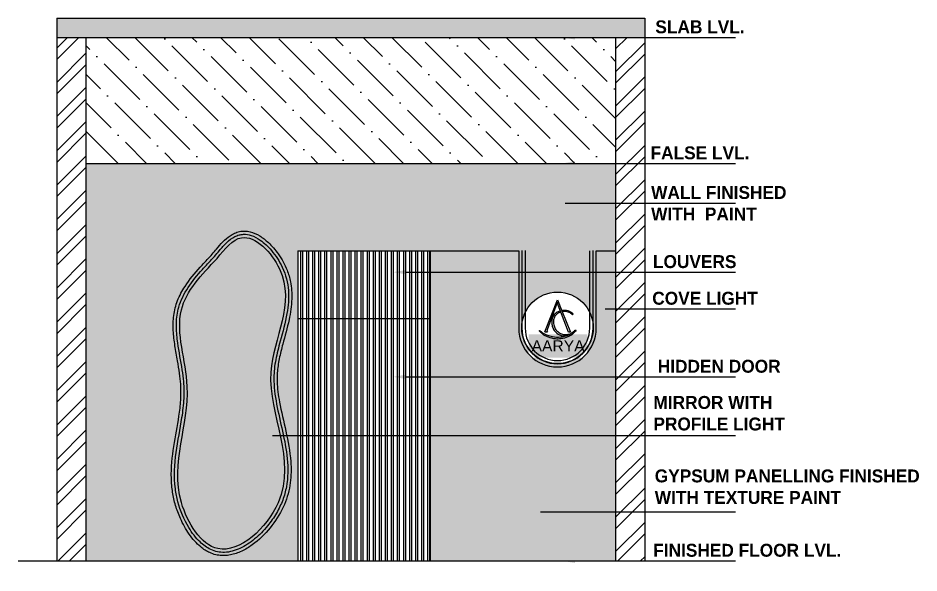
# Model space of a CAD drawing. Header units: inches. Extents: x 9636 to 21597, y -10243 to 557.
# Drawn here: x 18438.1 to 18717, y -3360.8 to -3189 of the extents above; entities that cross this region are included whole.
import ezdxf
from ezdxf import colors
from ezdxf.entities.mleader import LeaderData, LeaderLine
from ezdxf.math import Vec2, Vec3

# ---------------------------------------------------------------- set-up
doc = ezdxf.new("R2010")
doc.units = ezdxf.units.IN
doc.header["$MEASUREMENT"] = 0
doc.layers.add('IEL-HATCH-002', color=7, linetype='Continuous')
doc.styles.add('HEMI', font='stylu.ttf')
doc.styles.get("Standard").update_dxf_attribs({"font": 'arial.ttf'})

msp = doc.modelspace()

# ---------------------------------------------------------------- hatches: boundary and pattern name
at = {"layer": 'IEL-HATCH-002', "true_color": 0x939598, "transparency": 33554687}
h = msp.add_hatch(dxfattribs=at)
h.set_pattern_fill('AR-CONC', color=252)
h.set_pattern_definition([(50, (5771.1094, -12178.261), (7.1726018, -0.6275213), [0.75, -8.25]), (355, (5771.1094, -12178.261), (-1.3875133, 7.5219213), [0.6, -6.6]), (100.451444, (5771.707, -12178.3135), (5.7850885, 6.8944), [0.637402, -7.011421]), (46.1842, (5771.109, -12176.261), (10.6724133, -1.655193), [1.125, -12.375]), (96.635635, (5771.999, -12176.399), (9.3466195, 9.741186), [0.9561034, -10.5171376]), (351.18416, (5771.109, -12176.261), (9.3466195, 9.741186), [0.9, -9.9]), (21, (5772.1094, -12176.761), (5.9690705, -4.026189), [0.75, -8.25]), (326, (5772.1094, -12176.761), (2.4331533, 7.2515005), [0.6, -6.6]), (71.451445, (5772.607, -12177.097), (8.4022238, 3.2253115), [0.637402, -7.011421]), (37.5, (5771.1094, -12178.2612), (0.12159855, 3.32893854), [0, -6.52, 0, -6.7, 0, -6.625]), (7.5, (5771.1094, -12178.261), (2.6306954, 3.9441171), [0, -3.82, 0, -6.37, 0, -2.525]), (327.5, (5768.8794, -12178.2612), (5.33822436, -0.2255487), [0, -2.5, 0, -7.8, 0, -10.35]), (317.5, (5767.8794, -12178.261), (5.8318617, 1.0010498), [0, -3.25, 0, -5.18, 0, -7.35])])
h.paths.add_polyline_path([(18632.09, -3189.03), (18450.09, -3189.03), (18450.09, -3195.03), (18632.09, -3195.03)])
at = {"layer": 'IEL-HATCH-002', "true_color": 0xf27172, "transparency": 33554687}
h = msp.add_hatch(dxfattribs=at)
h.set_pattern_fill('ANSI32', color=11, scale=20)
h.set_pattern_definition([(45, (4.803, 2157.5846), (-5.303301, 5.303301), []), (45, (8.3385, 2157.5846), (-5.303301, 5.303301), [])])
h.paths.add_polyline_path([(18459.09, -3195.03), (18450.09, -3195.03), (18450.09, -3357.03), (18459.09, -3357.03)])
h.paths.add_polyline_path([(18632.09, -3195.03), (18623.09, -3195.03), (18623.09, -3357.03), (18632.09, -3357.03)])
at = {"layer": 'IEL-HATCH-002', "true_color": 0xd7ebd2, "transparency": 33554687}
h = msp.add_hatch(dxfattribs=at)
h.set_pattern_fill('ANSI36', color=254, scale=50, angle=-90)
h.set_pattern_definition([(315, (4.803, 2157.5846), (12.1533978, -3.314563), [15.625, -3.125, 0, -3.125])])
h.paths.add_polyline_path([(18459.09, -3195.03), (18459.09, -3234.03), (18623.09, -3234.03), (18623.09, -3195.03), (18610.49, -3195.03)])
at = {"layer": 'IEL-HATCH-002', "true_color": 0xf6f1ef, "transparency": 33554687}
h = msp.add_hatch(color=7, dxfattribs=at)
h.dxf.hatch_style = 1
edge = h.paths.add_edge_path()
edge.add_line((18524.7, -3261.03), (18593.09, -3261.03))
edge.add_line((18593.09, -3261.03), (18593.09, -3285.03))
edge.add_arc((18605.09, -3285.03), 12, 180, 360)
edge.add_line((18617.09, -3285.03), (18617.09, -3261.03))
edge.add_line((18617.09, -3261.03), (18623.09, -3261.03))
edge.add_line((18623.09, -3261.03), (18623.09, -3234.03))
edge.add_line((18623.09, -3234.03), (18459.09, -3234.03))
edge.add_line((18459.09, -3234.03), (18459.09, -3357.03))
edge.add_line((18459.09, -3357.03), (18524.7, -3357.03))
edge.add_line((18524.7, -3357.03), (18524.7, -3261.03))
edge = h.paths.add_edge_path(flags=16)
edge.add_arc((18605.09, -3284.92), 11.06, 0, 360)
edge = h.paths.add_edge_path(flags=0)
edge.add_spline(control_points=[(18599.53, -3285.81), (18599.52, -3285.83), (18599.48, -3285.89), (18599.75, -3286.2), (18600.16, -3286.59), (18601.06, -3287.31), (18602.49, -3287.97), (18604.29, -3288.41), (18606.35, -3288.38), (18608.07, -3287.88), (18609.65, -3287.05), (18610.38, -3286.25), (18610.86, -3285.82), (18610.87, -3285.67), (18610.71, -3285.63), (18610.55, -3285.57), (18610.33, -3285.81), (18609.56, -3286.57), (18608.05, -3287.38), (18605.81, -3287.83), (18603.82, -3287.74), (18601.9, -3287.17), (18600.56, -3286.51), (18599.87, -3285.99), (18599.6, -3285.76), (18599.56, -3285.79), (18599.53, -3285.81)], knot_values=[0, 0, 0, 0, 0.070838, 0.206106, 1.031698, 1.953647, 3.556254, 5.766163, 7.447713, 9.67065, 11.07513, 12.735752, 12.907781, 12.987469, 13.097875, 13.330998, 13.450643, 14.017694, 16.660924, 18.335682, 20.853722, 22.52709, 24.354481, 25.19913, 25.249666, 25.332311, 25.332311, 25.332311, 25.332311], degree=3, periodic=0)
edge = h.paths.add_edge_path(flags=0)
edge.add_spline(control_points=[(18606.42, -3279.56), (18606.56, -3279.54), (18607.38, -3279.44), (18608.68, -3279.64), (18609.56, -3280.32), (18609.9, -3280.59)], knot_values=[0, 0, 0, 0, 1.813548, 10.541285, 16.157539, 16.157539, 16.157539, 16.157539], degree=3, periodic=0)
edge.add_line((18609.9, -3280.59), (18609.72, -3280.87))
edge.add_spline(control_points=[(18609.72, -3280.87), (18609.57, -3280.73), (18609.09, -3280.3), (18608.04, -3279.85), (18607.09, -3279.83), (18606.61, -3279.91), (18606.57, -3279.92)], knot_values=[0, 0, 0, 0, 2.645543, 8.36272, 14.266271, 14.768914, 14.768914, 14.768914, 14.768914], degree=3, periodic=0)
edge.add_line((18606.57, -3279.92), (18609.15, -3286.22))
edge.add_line((18609.15, -3286.22), (18608.53, -3286.23))
edge.add_line((18608.53, -3286.23), (18606.13, -3280.01))
edge.add_spline(control_points=[(18606.13, -3280.01), (18606.09, -3280.02), (18605.74, -3280.13), (18605.02, -3280.46), (18604.23, -3281.3), (18603.81, -3282.57), (18603.86, -3283.92), (18604.37, -3285.32), (18605.35, -3286.34), (18606.59, -3286.91), (18607.74, -3287.06), (18608.43, -3286.88), (18608.72, -3286.8)], knot_values=[16.690521, 16.690521, 16.690521, 16.690521, 17.241554, 21.545814, 26.718421, 31.770296, 38.530085, 43.97364, 50.865871, 56.199083, 61.564019, 65.443652, 65.443652, 65.443652, 65.443652], degree=3, periodic=0)
edge.add_line((18608.72, -3286.8), (18608.72, -3286.88))
edge.add_spline(control_points=[(18608.72, -3286.88), (18608.47, -3287.02), (18607.71, -3287.43), (18606.09, -3287.38), (18604.58, -3286.47), (18603.69, -3285.13), (18603.28, -3283.79), (18603.28, -3282.4), (18603.8, -3281.02), (18604.84, -3280.1), (18605.66, -3279.76), (18606, -3279.66)], knot_values=[18.028868, 18.028868, 18.028868, 18.028868, 21.746747, 29.210643, 37.675592, 43.774304, 49.70943, 55.653674, 61.54472, 68.370097, 72.960867, 72.960867, 72.960867, 72.960867], degree=3, periodic=0)
edge.add_line((18606, -3279.66), (18605.02, -3277.12))
edge.add_line((18605.02, -3277.12), (18601.86, -3285.55))
edge.add_arc((18602.46, -3285.75), 0.639, 161.6813, 217.7008)
edge.add_line((18601.96, -3286.14), (18601.15, -3286.14))
edge.add_line((18601.15, -3286.14), (18605.07, -3276.21))
edge.add_line((18605.07, -3276.21), (18606.42, -3279.56))
h.paths.add_polyline_path([(18596.21, -3294.11), (18614.35, -3294.11), (18614.35, -3286.97), (18596.21, -3286.97)], flags=16)
at = {"layer": 'IEL-HATCH-002', "true_color": 0x000000, "transparency": 33554687}
h = msp.add_hatch(color=18, dxfattribs=at)
h.dxf.hatch_style = 1
h.set_gradient(color1=(147, 149, 152), name='INVCYLINDER')
edge = h.paths.add_edge_path()
edge.add_spline(control_points=[(18499.71, -3263.47), (18494.91, -3268.48), (18484.22, -3279.65), (18495.03, -3307.84), (18482.11, -3332.01), (18500.17, -3360.78), (18529.79, -3333.33), (18508.24, -3301.29), (18527.41, -3272.53), (18508.19, -3252.9), (18502.12, -3260.47), (18499.71, -3263.47)], knot_values=[0, 0, 0, 0, 19.350675, 43.114386, 79.112356, 97.266244, 120.716546, 161.181947, 193.25878, 208.439194, 218.407051, 218.407051, 218.407051, 218.407051], degree=3, periodic=0)
at = {"layer": 'IEL-HATCH-002', "true_color": 0xafd9aa, "transparency": 33554687}
h = msp.add_hatch(dxfattribs=at)
h.set_pattern_fill('ANSI32', color=9, scale=5, angle=45)
h.set_pattern_definition([(90, (5783.1094, -12178.2612), (-1.875, 0), []), (90, (5783.7344, -12177.6362), (-1.875, 0), [])])
h.paths.add_polyline_path([(18565.7, -3282.03), (18524.7, -3282.03), (18524.7, -3357.03), (18565.7, -3357.03)])
h.paths.add_polyline_path([(18565.7, -3261.03), (18524.7, -3261.03), (18524.7, -3282.03), (18565.7, -3282.03)])
at = {"layer": 'IEL-HATCH-002', "true_color": 0xabd09f, "transparency": 33554687}
h = msp.add_hatch(color=253, dxfattribs=at)
h.dxf.hatch_style = 1
edge = h.paths.add_edge_path()
edge.add_line((18623.09, -3261.03), (18617.09, -3261.03))
edge.add_line((18617.09, -3261.03), (18617.09, -3285.03))
edge.add_arc((18605.09, -3285.03), 12, -180, 0, ccw=False)
edge.add_line((18593.09, -3285.03), (18593.09, -3261.03))
edge.add_line((18593.09, -3261.03), (18565.7, -3261.03))
edge.add_line((18565.7, -3261.03), (18565.7, -3357.03))
edge.add_line((18565.7, -3357.03), (18623.09, -3357.03))
edge.add_line((18623.09, -3357.03), (18623.09, -3261.03))

# ---------------------------------------------------------------- linework, layer by layer
for p, q in [((18450.09, -3189.03), (18450.09, -3357.03)), ((18450.09, -3189.03), (18632.09, -3189.03)), ((18632.09, -3189.03), (18632.09, -3357.03)), ((18450.09, -3195.03), (18632.09, -3195.03)), ((18459.09, -3195.03), (18459.09, -3357.03)), ((18623.09, -3195.03), (18623.09, -3357.03)), ((18459.09, -3234.03), (18623.09, -3234.03)), ((18524.7, -3261.03), (18593.09, -3261.03)), ((18524.7, -3261.03), (18524.7, -3357.03)), ((18565.7, -3261.03), (18565.7, -3357.03)), ((18617.09, -3261.03), (18623.09, -3261.03)), ((18524.7, -3282.03), (18565.7, -3282.03)), ((18438.09, -3357.03), (18644.09, -3357.03))]:
    msp.add_line(p, q)
at = {"color": 18, "true_color": 0x000000}
for p, q in [((18601.15, -3286.14), (18605.07, -3276.21)), ((18605.02, -3277.12), (18601.88, -3285.5)), ((18608.53, -3286.23), (18605.02, -3277.12)), ((18605.07, -3276.21), (18606.44, -3279.61)), ((18606.44, -3279.61), (18609.15, -3286.22)), ((18609.72, -3280.87), (18609.9, -3280.59)), ((18601.15, -3286.14), (18601.96, -3286.14)), ((18609.15, -3286.22), (18608.53, -3286.23)), ((18608.72, -3286.8), (18608.72, -3286.88))]:
    msp.add_line(p, q, dxfattribs=at)
msp.add_lwpolyline([(18593.09, -3261.03), (18593.09, -3285.03, 1), (18617.09, -3285.03), (18617.09, -3261.03)], format="xyb")
at = {"color": 51, "true_color": 0xf7f281}
for points in [[(18594.09, -3261.02), (18594.09, -3285.03, 1), (18616.09, -3285.03), (18616.09, -3261.01)], [(18595.09, -3261.01), (18595.09, -3285.03, 1), (18615.09, -3285.03), (18615.09, -3261.03)]]:
    msp.add_lwpolyline(points, format="xyb", dxfattribs=at)
msp.add_circle((18605.09, -3284.92), 11.06)
at = {"color": 18, "true_color": 0x000000}
msp.add_arc((18602.46, -3285.75), 0.639, 157.2045, 217.7008, dxfattribs=at)
at = {"color": 41, "true_color": 0xf4ee51}
for points, knots in [([(18498.21, -3262.15), (18497.79, -3262.59), (18497.37, -3263.03), (18496.1, -3264.36), (18495.26, -3265.26), (18492.75, -3268.05), (18491.14, -3270), (18488.88, -3273.48), (18488.08, -3274.95), (18487.19, -3277.24), (18486.94, -3277.99), (18486.54, -3279.54), (18486.4, -3280.32), (18486.1, -3282.65), (18486.08, -3284.22), (18486.25, -3287.34), (18486.44, -3288.9), (18486.9, -3292.02), (18487.18, -3293.57), (18487.68, -3296.41), (18487.9, -3297.71), (18488.24, -3300.12), (18488.37, -3301.22), (18488.51, -3303.14), (18488.54, -3303.97), (18488.54, -3305.62), (18488.51, -3306.44), (18488.36, -3308.92), (18488.16, -3310.57), (18487.45, -3315.31), (18486.83, -3318.43), (18485.83, -3324.82), (18485.46, -3328.11), (18485.6, -3332.92), (18485.72, -3334.35), (18486.16, -3337.13), (18486.45, -3338.49), (18487.26, -3341.22), (18487.76, -3342.6), (18489.12, -3345.63), (18490.02, -3347.27), (18492.12, -3350.26), (18493.3, -3351.61), (18495.52, -3353.43), (18496.45, -3354.03), (18498.07, -3354.77), (18498.69, -3354.99), (18499.94, -3355.29), (18500.54, -3355.37), (18501.75, -3355.43), (18502.35, -3355.41), (18503.55, -3355.27), (18504.14, -3355.15), (18505.91, -3354.68), (18507.06, -3354.21), (18509.28, -3353.02), (18510.36, -3352.3), (18513.35, -3349.97), (18515.15, -3348.11), (18518.27, -3344.05), (18519.58, -3341.85), (18521.49, -3337.37), (18522.07, -3335.12), (18522.67, -3330.68), (18522.68, -3328.47), (18522.29, -3323.1), (18521.68, -3319.97), (18520.32, -3313.84), (18519.58, -3310.83), (18518.65, -3305.75), (18518.37, -3303.64), (18518.27, -3300.66), (18518.29, -3299.76), (18518.39, -3298.14), (18518.47, -3297.41), (18518.68, -3295.95), (18518.81, -3295.21), (18519.26, -3292.98), (18519.65, -3291.46), (18520.71, -3287.47), (18521.44, -3284.96), (18522.44, -3280.27), (18522.77, -3278.12), (18522.89, -3274.2), (18522.78, -3272.44), (18522.19, -3269.46), (18521.85, -3268.25), (18520.7, -3265.34), (18519.76, -3263.62), (18517.72, -3260.75), (18516.7, -3259.56), (18514.74, -3257.73), (18513.85, -3257.03), (18511.96, -3255.88), (18510.96, -3255.43), (18509.37, -3255.04), (18508.81, -3254.96), (18507.7, -3254.94), (18507.16, -3254.99), (18506.09, -3255.23), (18505.58, -3255.41), (18504.63, -3255.85), (18504.18, -3256.11), (18502.95, -3256.95), (18502.22, -3257.6), (18500.83, -3259), (18500.18, -3259.75), (18499.09, -3261.06), (18498.65, -3261.61), (18498.21, -3262.15)], [0.081736, 0.081736, 0.081736, 0.081736, 1.780266, 1.780266, 5.177326, 5.177326, 12.196269, 12.196269, 16.978609, 16.978609, 19.250332, 19.250332, 21.522055, 21.522055, 26.023987, 26.023987, 30.52592, 30.52592, 35.027852, 35.027852, 38.875882, 38.875882, 42.252016, 42.252016, 44.847938, 44.847938, 47.44386, 47.44386, 52.635703, 52.635703, 62.216093, 62.216093, 71.796483, 71.796483, 75.743811, 75.743811, 79.394095, 79.394095, 83.04438, 83.04438, 87.676275, 87.676275, 92.308171, 92.308171, 95.305997, 95.305997, 97.098628, 97.098628, 98.737334, 98.737334, 100.37604, 100.37604, 102.014745, 102.014745, 105.292157, 105.292157, 108.569568, 108.569568, 114.743693, 114.743693, 120.917818, 120.917818, 127.091943, 127.091943, 133.266068, 133.266068, 142.378356, 142.378356, 151.490645, 151.490645, 158.137508, 158.137508, 161.073794, 161.073794, 163.426786, 163.426786, 165.779779, 165.779779, 170.485763, 170.485763, 178.001651, 178.001651, 184.116186, 184.116186, 188.9126, 188.9126, 192.156094, 192.156094, 196.74214, 196.74214, 200.412324, 200.412324, 203.184603, 203.184603, 205.956881, 205.956881, 207.387148, 207.387148, 208.7444, 208.7444, 210.101651, 210.101651, 211.458903, 211.458903, 213.993126, 213.993126, 216.527348, 216.527348, 218.331122, 218.331122, 218.331122, 218.331122]), ([(18498.96, -3262.81), (18498.54, -3263.25), (18498.12, -3263.69), (18496.85, -3265.02), (18496.02, -3265.91), (18493.58, -3268.62), (18492.06, -3270.46), (18489.5, -3274.34), (18488.46, -3276.37), (18487.61, -3279.32), (18487.44, -3280.13), (18487.21, -3281.77), (18487.15, -3282.59), (18487.08, -3285.08), (18487.2, -3286.76), (18487.75, -3291.27), (18488.31, -3294.11), (18488.99, -3298.2), (18489.17, -3299.47), (18489.42, -3301.75), (18489.5, -3302.76), (18489.56, -3304.76), (18489.54, -3305.76), (18489.39, -3308.75), (18489.15, -3310.73), (18488.31, -3316.27), (18487.56, -3319.85), (18486.57, -3327.15), (18486.32, -3330.89), (18486.98, -3336.09), (18487.24, -3337.43), (18488.31, -3341.49), (18489.46, -3344.28), (18491.95, -3348.41), (18493.12, -3349.93), (18495.44, -3352.15), (18496.55, -3352.95), (18498.41, -3353.84), (18499.11, -3354.08), (18500.55, -3354.38), (18501.28, -3354.43), (18503.62, -3354.35), (18505.24, -3353.9), (18508.37, -3352.45), (18509.89, -3351.45), (18512.77, -3349.07), (18514.13, -3347.69), (18516.36, -3344.95), (18517.28, -3343.62), (18518.86, -3340.93), (18519.51, -3339.57), (18520.53, -3336.86), (18520.9, -3335.5), (18521.71, -3331.22), (18521.72, -3328.31), (18521.17, -3322.57), (18520.6, -3319.72), (18519.35, -3314.09), (18518.66, -3311.3), (18517.63, -3305.79), (18517.27, -3303.07), (18517.3, -3299.44), (18517.35, -3298.51), (18517.55, -3296.64), (18517.7, -3295.7), (18518.24, -3292.87), (18518.74, -3290.96), (18520.02, -3286.21), (18520.84, -3283.35), (18521.76, -3278.11), (18521.97, -3275.75), (18521.61, -3270.98), (18521.03, -3268.55), (18519.03, -3264.32), (18517.87, -3262.53), (18515.48, -3259.73), (18514.32, -3258.63), (18512.18, -3257.13), (18511.23, -3256.63), (18509.49, -3256.06), (18508.7, -3255.93), (18507.45, -3255.97), (18506.98, -3256.04), (18506.07, -3256.29), (18505.63, -3256.47), (18504.31, -3257.16), (18503.48, -3257.81), (18501.91, -3259.29), (18501.16, -3260.14), (18499.93, -3261.6), (18499.44, -3262.21), (18498.96, -3262.81)], [0.040875, 0.040875, 0.040875, 0.040875, 1.741816, 1.741816, 5.143696, 5.143696, 11.947458, 11.947458, 18.75122, 18.75122, 21.240699, 21.240699, 23.730179, 23.730179, 28.709138, 28.709138, 36.973448, 36.973448, 40.736243, 40.736243, 43.795363, 43.795363, 46.854484, 46.854484, 52.972725, 52.972725, 63.944217, 63.944217, 74.915708, 74.915708, 78.665792, 78.665792, 86.165959, 86.165959, 91.234368, 91.234368, 95.152018, 95.152018, 97.357496, 97.357496, 99.562975, 99.562975, 104.369114, 104.369114, 109.175254, 109.175254, 113.981393, 113.981393, 117.983366, 117.983366, 121.874853, 121.874853, 125.766339, 125.766339, 134.18052, 134.18052, 142.5947, 142.5947, 151.008881, 151.008881, 159.423061, 159.423061, 162.348767, 162.348767, 165.274472, 165.274472, 171.125883, 171.125883, 179.71103, 179.71103, 186.533731, 186.533731, 193.356431, 193.356431, 198.449818, 198.449818, 202.433107, 202.433107, 205.385104, 205.385104, 207.679839, 207.679839, 209.062327, 209.062327, 210.444816, 210.444816, 213.408153, 213.408153, 216.371491, 216.371491, 218.369072, 218.369072, 218.369072, 218.369072])]:
    msp.add_open_spline(points, degree=3, knots=knots, dxfattribs=at)
at = {"color": 18, "true_color": 0x000000}
for points in [[(18499.71, -3263.47), (18488.66, -3279.35), (18490.5, -3303.04), (18488.69, -3338.99), (18499.95, -3353.23), (18518.61, -3339.03), (18516.35, -3298.62), (18519.03, -3266.66), (18507.31, -3257.01), (18499.71, -3263.47)], [(18599.53, -3285.81), (18599.51, -3285.87), (18599.57, -3285.99), (18600.16, -3286.57), (18600.89, -3287.14), (18602.33, -3287.84), (18604.48, -3288.34), (18606.16, -3288.32), (18608.3, -3287.72), (18609.53, -3287.04), (18610.75, -3285.91), (18610.86, -3285.78), (18610.86, -3285.7), (18610.76, -3285.64), (18610.53, -3285.62), (18610.44, -3285.7), (18610.03, -3286.09), (18607.72, -3287.38), (18606.08, -3287.72), (18603.57, -3287.6), (18601.96, -3287.14), (18600.33, -3286.31), (18599.65, -3285.8), (18599.61, -3285.78), (18599.53, -3285.81)]]:
    msp.add_spline(points, degree=3, dxfattribs=at)
for points, knots in [([(18606, -3279.66), (18605.66, -3279.76), (18604.84, -3280.1), (18603.8, -3281.02), (18603.28, -3282.4), (18603.28, -3283.79), (18603.69, -3285.13), (18604.58, -3286.47), (18606.09, -3287.38), (18607.71, -3287.43), (18608.47, -3287.02), (18608.72, -3286.88)], [18.028868, 18.028868, 18.028868, 18.028868, 22.619638, 29.445015, 35.336061, 41.280304, 47.215431, 53.314143, 61.779091, 69.242988, 72.960867, 72.960867, 72.960867, 72.960867]), ([(18606.13, -3280.01), (18606.09, -3280.02), (18605.74, -3280.13), (18605.02, -3280.46), (18604.23, -3281.3), (18603.81, -3282.57), (18603.86, -3283.92), (18604.37, -3285.32), (18605.35, -3286.34), (18606.59, -3286.91), (18607.74, -3287.06), (18608.43, -3286.88), (18608.72, -3286.8)], [16.690521, 16.690521, 16.690521, 16.690521, 17.241554, 21.545814, 26.718421, 31.770296, 38.530085, 43.97364, 50.865871, 56.199083, 61.564019, 65.443652, 65.443652, 65.443652, 65.443652]), ([(18609.9, -3280.59), (18609.56, -3280.32), (18608.68, -3279.64), (18607.38, -3279.44), (18606.56, -3279.54), (18606.42, -3279.56)], [0, 0, 0, 0, 5.616254, 14.343992, 16.157539, 16.157539, 16.157539, 16.157539]), ([(18609.72, -3280.87), (18609.57, -3280.73), (18609.09, -3280.3), (18608.04, -3279.85), (18607.09, -3279.83), (18606.61, -3279.91), (18606.57, -3279.92)], [0, 0, 0, 0, 2.645543, 8.36272, 14.266271, 14.768914, 14.768914, 14.768914, 14.768914])]:
    msp.add_open_spline(points, degree=3, knots=knots, dxfattribs=at)

# ---------------------------------------------------------------- texts
at = {"color": 177, "lineweight": 15, "true_color": 0x293189, "char_height": 4, "style": 'HEMI'}
for s, insert, width, attachment_point, rotation in [('\\pxqc;{\\fStylus BT|b1|i0|c0|p34;SLAB LVL.}', (18667.08, -3189.75), 35.7457, 3, 0.0094), ('\\pxqc;{\\fStylus BT|b1|i0|c0|p34;FALSE LVL.}', (18667.08, -3228.75), 35.7457, 3, 0.0094), ('{\\fStylus BT|b1|i0|c0|p34;WALL FINISHED WITH  PAINT}', (18634.09, -3241.02), 52.1707, 1, 359.9906), ('{\\fStylus BT|b1|i0|c0|p34;LOUVERS}', (18660.5, -3262.41), 35.7457, 3, 0.0094), ('{\\fStylus BT|b1|i0|c0|p34;COVE LIGHT}', (18667.12, -3273.75), 35.7457, 3, 0.0094), ('{\\fStylus BT|b1|i0|c0|p34;HIDDEN DOOR}', (18674.17, -3294.8), 48.7376, 3, 0.0094), ('{\\fStylus BT|b1|i0|c0|p34;MIRROR WITH PROFILE LIGHT}', (18634.79, -3306), 50.7473, 1, 359.9906), ('\\pxql;{\\fStylus BT|b1|i0|c0|p34;GYPSUM PANELLING FINISHED WITH TEXTURE PAINT}', (18635.21, -3328.74), 85.4151, 1, 359.9906), ('\\pxqc;{\\fStylus BT|b1|i0|c0|p34;FINISHED FLOOR LVL.}', (18693.78, -3351.75), 59.8741, 3, 0.0094)]:
    msp.add_mtext(s, dxfattribs=dict(at, insert=insert, width=width, attachment_point=attachment_point, rotation=rotation))
at = {"color": 7, "true_color": 0xffffff, "insert": (18597.09, -3288.76), "char_height": 3.4608, "attachment_point": 1}
msp.add_mtext_dynamic_manual_height_columns('{\\C256;\\c0;AARYA}', width=0.4981, gutter_width=0.231, heights=[0.136], dxfattribs=at)

# ---------------------------------------------------------------- leaders
at = {"color": 5}
ml = msp.add_multileader_mtext('Standard', dxfattribs=at)
ml.set_content('', color=5)
ml.set_leader_properties()
ml.build(insert=Vec2(0, 0))
ml.multileader.update_dxf_attribs({"text_right_attachment_type": 6, "dogleg_length": 0.36})
ctx = ml.context
ctx.base_point, ctx.char_height, ctx.landing_gap_size, ctx.plane_origin = Vec3(18660.2, -3195.03), 0.18, 0.09, Vec3(18606.49, -3195.03)
ctx.right_attachment = 6
notes = []
notes.append((ctx, [(0, (1, 1, 0), (18659.84, -3195.03), (1, 0), 0.36, [(0, [(18606.49, -3195.03)], 0, [])])]))
ctx.mtext.insert, ctx.mtext.flow_direction = Vec3(18660.29, -3194.94), 5
ml = msp.add_multileader_mtext('Standard', dxfattribs=at)
ml.set_content('', color=5)
ml.set_leader_properties()
ml.build(insert=Vec2(0, 0))
ml.multileader.update_dxf_attribs({"text_right_attachment_type": 6, "dogleg_length": 0.36})
ctx = ml.context
ctx.base_point, ctx.char_height, ctx.landing_gap_size, ctx.plane_origin = Vec3(18660.2, -3234.03), 0.18, 0.09, Vec3(18606.49, -3234.03)
ctx.right_attachment = 6
notes.append((ctx, [(0, (1, 1, 0), (18659.84, -3234.03), (1, 0), 0.36, [(0, [(18606.49, -3234.03)], 0, [])])]))
ctx.mtext.insert, ctx.mtext.flow_direction = Vec3(18660.29, -3233.94), 5
ml = msp.add_multileader_mtext('Standard', dxfattribs=at)
ml.set_content('', color=5)
ml.set_leader_properties()
ml.build(insert=Vec2(0, 0))
ml.multileader.update_dxf_attribs({"text_right_attachment_type": 6, "dogleg_length": 0.36})
ctx = ml.context
ctx.base_point, ctx.char_height, ctx.landing_gap_size, ctx.plane_origin = Vec3(18660.2, -3246.3), 0.18, 0.09, Vec3(18606.49, -3246.3)
ctx.right_attachment = 6
notes.append((ctx, [(0, (1, 1, 0), (18659.84, -3246.3), (1, 0), 0.36, [(0, [(18603.48, -3246.3)], 0, [])])]))
ctx.mtext.insert, ctx.mtext.flow_direction = Vec3(18660.29, -3246.21), 5
ml = msp.add_multileader_mtext('Standard', dxfattribs=at)
ml.set_content('', color=5)
ml.set_leader_properties()
ml.build(insert=Vec2(0, 0))
ml.multileader.update_dxf_attribs({"text_right_attachment_type": 6, "dogleg_length": 0.36})
ctx = ml.context
ctx.base_point, ctx.char_height, ctx.landing_gap_size, ctx.plane_origin = Vec3(18660.2, -3267.69), 0.18, 0.09, Vec3(18606.49, -3267.69)
ctx.right_attachment = 6
notes.append((ctx, [(0, (1, 1, 0), (18659.84, -3267.69), (1, 0), 0.36, [(0, [(18554.16, -3267.69)], 0, [])])]))
ctx.mtext.insert, ctx.mtext.flow_direction = Vec3(18660.29, -3267.6), 5
ml = msp.add_multileader_mtext('Standard', dxfattribs=at)
ml.set_content('', color=5)
ml.set_leader_properties()
ml.build(insert=Vec2(0, 0))
ml.multileader.update_dxf_attribs({"text_right_attachment_type": 6, "dogleg_length": 0.36})
ctx = ml.context
ctx.base_point, ctx.char_height, ctx.landing_gap_size, ctx.plane_origin = Vec3(18660.2, -3279.04), 0.18, 0.09, Vec3(18606.49, -3279.04)
ctx.right_attachment = 6
notes.append((ctx, [(0, (1, 1, 0), (18659.84, -3279.04), (1, 0), 0.36, [(0, [(18615.87, -3279.04)], 0, [])])]))
ctx.mtext.insert, ctx.mtext.flow_direction = Vec3(18660.29, -3278.95), 5
ml = msp.add_multileader_mtext('Standard', dxfattribs=at)
ml.set_content('', color=5)
ml.set_leader_properties()
ml.build(insert=Vec2(0, 0))
ml.multileader.update_dxf_attribs({"text_right_attachment_type": 6, "dogleg_length": 0.36})
ctx = ml.context
ctx.base_point, ctx.char_height, ctx.landing_gap_size, ctx.plane_origin = Vec3(18660.2, -3300.08), 0.18, 0.09, Vec3(18606.49, -3300.08)
ctx.right_attachment = 6
notes.append((ctx, [(0, (1, 1, 0), (18659.84, -3300.08), (1, 0), 0.36, [(0, [(18554.16, -3300.08)], 0, [])])]))
ctx.mtext.insert, ctx.mtext.flow_direction = Vec3(18660.29, -3299.99), 5
ml = msp.add_multileader_mtext('Standard', dxfattribs=at)
ml.set_content('', color=5)
ml.set_leader_properties()
ml.build(insert=Vec2(0, 0))
ml.multileader.update_dxf_attribs({"text_right_attachment_type": 6, "dogleg_length": 0.36})
ctx = ml.context
ctx.base_point, ctx.char_height, ctx.landing_gap_size, ctx.plane_origin = Vec3(18660.2, -3318.19), 0.18, 0.09, Vec3(18606.49, -3318.19)
ctx.right_attachment = 6
notes.append((ctx, [(0, (1, 1, 0), (18659.84, -3318.19), (1, 0), 0.36, [(0, [(18512.82, -3318.19)], 0, [])])]))
ctx.mtext.insert, ctx.mtext.flow_direction = Vec3(18660.29, -3318.1), 5
ml = msp.add_multileader_mtext('Standard', dxfattribs=at)
ml.set_content('', color=5)
ml.set_leader_properties()
ml.build(insert=Vec2(0, 0))
ml.multileader.update_dxf_attribs({"text_right_attachment_type": 6, "dogleg_length": 0.36})
ctx = ml.context
ctx.base_point, ctx.char_height, ctx.landing_gap_size, ctx.plane_origin = Vec3(18660.2, -3341.85), 0.18, 0.09, Vec3(18606.49, -3341.85)
ctx.right_attachment = 6
notes.append((ctx, [(0, (1, 1, 0), (18659.84, -3341.85), (1, 0), 0.36, [(0, [(18595.79, -3341.85)], 0, [])])]))
ctx.mtext.insert, ctx.mtext.flow_direction = Vec3(18660.29, -3341.76), 5
ml = msp.add_multileader_mtext('Standard', dxfattribs=at)
ml.set_content('', color=5)
ml.set_leader_properties()
ml.build(insert=Vec2(0, 0))
ml.multileader.update_dxf_attribs({"text_right_attachment_type": 6, "dogleg_length": 0.36})
ctx = ml.context
ctx.base_point, ctx.char_height, ctx.landing_gap_size, ctx.plane_origin = Vec3(18660.2, -3357.03), 0.18, 0.09, Vec3(18606.49, -3357.03)
ctx.right_attachment = 6
notes.append((ctx, [(0, (1, 1, 0), (18659.84, -3357.03), (1, 0), 0.36, [(0, [(18606.49, -3357.03)], 0, [])])]))
ctx.mtext.insert, ctx.mtext.flow_direction = Vec3(18660.29, -3356.94), 5
for ctx, leaders in notes:
    for number, flags, end, landing, length, lines in leaders:
        leader = LeaderData()
        leader.index, (leader.has_last_leader_line, leader.has_dogleg_vector, leader.attachment_direction) = number, flags
        leader.last_leader_point, leader.dogleg_vector, leader.dogleg_length = Vec3(end), Vec3(landing), length
        for number, points, colour, breaks in lines:
            line = LeaderLine()
            line.index, line.vertices, line.color, line.breaks = number, Vec3.list(points), colors.encode_raw_color(colour), breaks
            leader.lines.append(line)
        ctx.leaders.append(leader)

doc.saveas('drawing.dxf')
